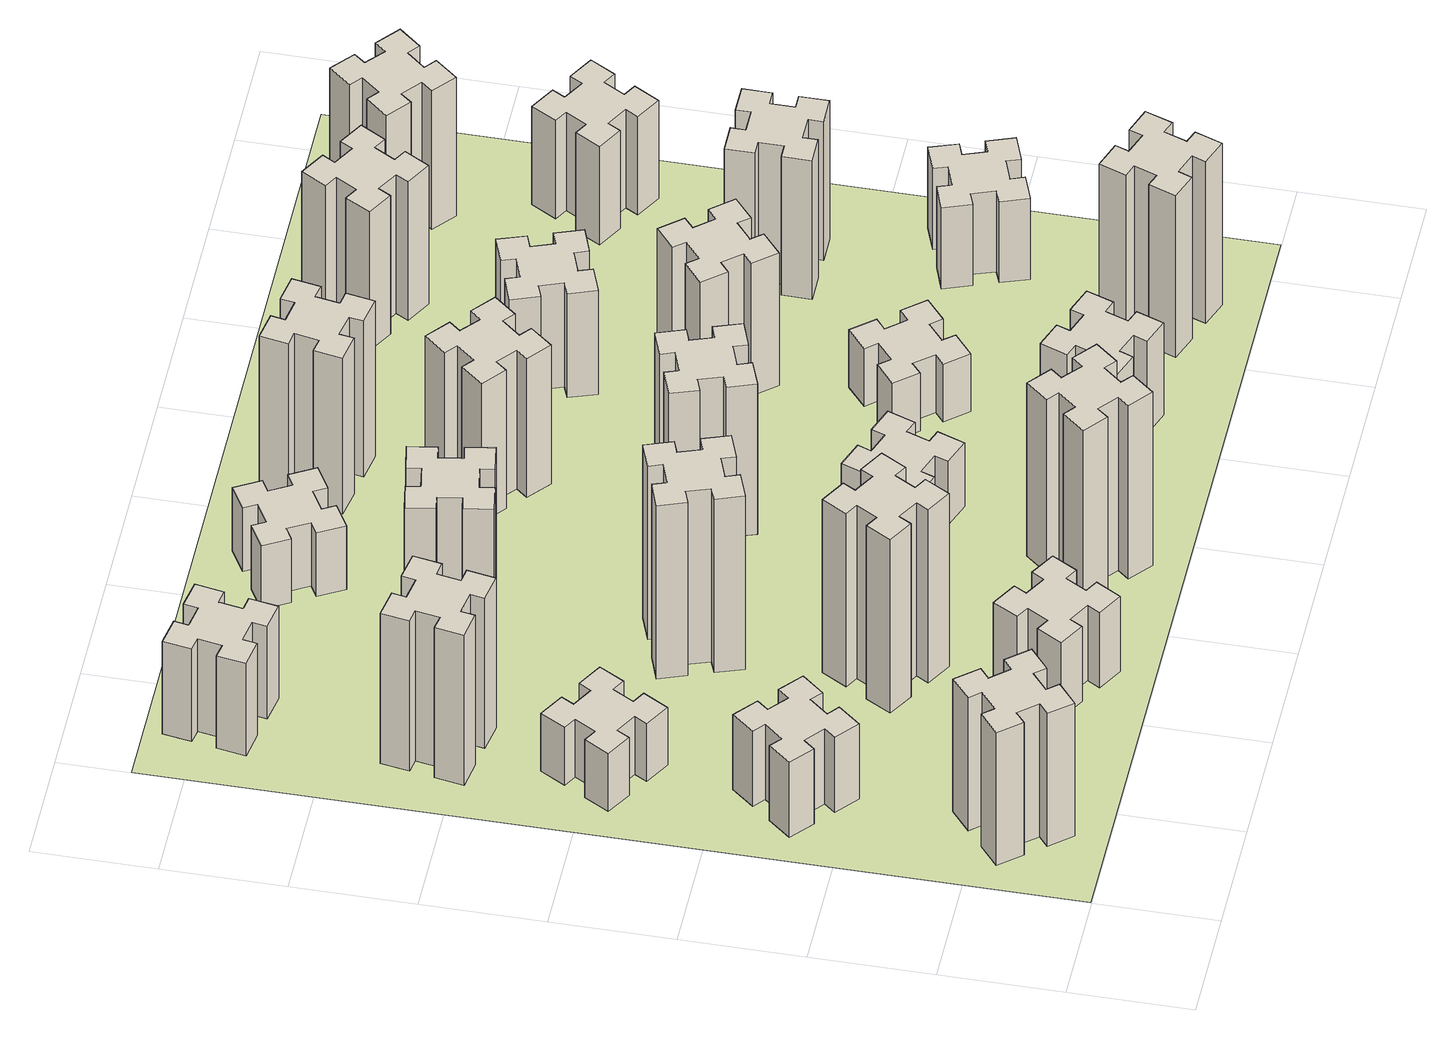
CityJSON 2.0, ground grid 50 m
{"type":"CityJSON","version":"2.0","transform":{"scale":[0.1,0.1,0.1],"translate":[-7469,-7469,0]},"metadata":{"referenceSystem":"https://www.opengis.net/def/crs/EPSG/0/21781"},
"CityObjects":{
"building1":{"type":"Building","attributes":{"class":"1000","function":"1000","usage":"1000","yearOfConstruction":2016,"roofType":"1000","measuredHeight":69,"storeysAboveGround":30,"storeysBelowGround":0},"geometry":[{"type":"Solid","lod":"1","boundaries":[[[[0,1,2,3,4,5,6,7,8,9,10,11,12,13,14,15,16,17,18,19]],[[17,16,20,21]],[[16,15,22,20]],[[15,14,23,22]],[[14,13,24,23]],[[13,12,25,24]],[[12,11,26,25]],[[11,10,27,26]],[[10,9,28,27]],[[9,8,29,28]],[[8,7,30,29]],[[7,6,31,30]],[[6,5,32,31]],[[5,4,33,32]],[[4,3,34,33]],[[3,2,35,34]],[[2,1,36,35]],[[1,0,37,36]],[[0,19,38,37]],[[19,18,39,38]],[[18,17,21,39]],[[24,25,26,27,28,29,30,31,32,33,34,35,36,37,38,39,21,20,22,23]]]]}]},
"building2":{"type":"Building","attributes":{"class":"1000","function":"1000","usage":"1000","yearOfConstruction":2016,"roofType":"1000","measuredHeight":39,"storeysAboveGround":30,"storeysBelowGround":0},"geometry":[{"type":"Solid","lod":"1","boundaries":[[[[40,41,42,43,44,45,46,47,48,49,50,51,52,53,54,55,56,57,58,59]],[[57,56,60,61]],[[56,55,62,60]],[[55,54,63,62]],[[54,53,64,63]],[[53,52,65,64]],[[52,51,66,65]],[[51,50,67,66]],[[50,49,68,67]],[[49,48,69,68]],[[48,47,70,69]],[[47,46,71,70]],[[46,45,72,71]],[[45,44,73,72]],[[44,43,74,73]],[[43,42,75,74]],[[42,41,76,75]],[[41,40,77,76]],[[40,59,78,77]],[[59,58,79,78]],[[58,57,61,79]],[[64,65,66,67,68,69,70,71,72,73,74,75,76,77,78,79,61,60,62,63]]]]}]},
"building3":{"type":"Building","attributes":{"class":"1000","function":"1000","usage":"1000","yearOfConstruction":2016,"roofType":"1000","measuredHeight":30,"storeysAboveGround":30,"storeysBelowGround":0},"geometry":[{"type":"Solid","lod":"1","boundaries":[[[[80,81,82,83,84,85,86,87,88,89,90,91,92,93,94,95,96,97,98,99]],[[97,96,100,101]],[[96,95,102,100]],[[95,94,103,102]],[[94,93,104,103]],[[93,92,105,104]],[[92,91,106,105]],[[91,90,107,106]],[[90,89,108,107]],[[89,88,109,108]],[[88,87,110,109]],[[87,86,111,110]],[[86,85,112,111]],[[85,84,113,112]],[[84,83,114,113]],[[83,82,115,114]],[[82,81,116,115]],[[81,80,117,116]],[[80,99,118,117]],[[99,98,119,118]],[[98,97,101,119]],[[104,105,106,107,108,109,110,111,112,113,114,115,116,117,118,119,101,100,102,103]]]]}]},
"building4":{"type":"Building","attributes":{"class":"1000","function":"1000","usage":"1000","yearOfConstruction":2016,"roofType":"1000","measuredHeight":78,"storeysAboveGround":30,"storeysBelowGround":0},"geometry":[{"type":"Solid","lod":"1","boundaries":[[[[120,121,122,123,124,125,126,127,128,129,130,131,132,133,134,135,136,137,138,139]],[[137,136,140,141]],[[136,135,142,140]],[[135,134,143,142]],[[134,133,144,143]],[[133,132,145,144]],[[132,131,146,145]],[[131,130,147,146]],[[130,129,148,147]],[[129,128,149,148]],[[128,127,150,149]],[[127,126,151,150]],[[126,125,152,151]],[[125,124,153,152]],[[124,123,154,153]],[[123,122,155,154]],[[122,121,156,155]],[[121,120,157,156]],[[120,139,158,157]],[[139,138,159,158]],[[138,137,141,159]],[[144,145,146,147,148,149,150,151,152,153,154,155,156,157,158,159,141,140,142,143]]]]}]},
"building5":{"type":"Building","attributes":{"class":"1000","function":"1000","usage":"1000","yearOfConstruction":2016,"roofType":"1000","measuredHeight":39,"storeysAboveGround":30,"storeysBelowGround":0},"geometry":[{"type":"Solid","lod":"1","boundaries":[[[[160,161,162,163,164,165,166,167,168,169,170,171,172,173,174,175,176,177,178,179]],[[177,176,180,181]],[[176,175,182,180]],[[175,174,183,182]],[[174,173,184,183]],[[173,172,185,184]],[[172,171,186,185]],[[171,170,187,186]],[[170,169,188,187]],[[169,168,189,188]],[[168,167,190,189]],[[167,166,191,190]],[[166,165,192,191]],[[165,164,193,192]],[[164,163,194,193]],[[163,162,195,194]],[[162,161,196,195]],[[161,160,197,196]],[[160,179,198,197]],[[179,178,199,198]],[[178,177,181,199]],[[184,185,186,187,188,189,190,191,192,193,194,195,196,197,198,199,181,180,182,183]]]]}]},
"building6":{"type":"Building","attributes":{"class":"1000","function":"1000","usage":"1000","yearOfConstruction":2016,"roofType":"1000","measuredHeight":48,"storeysAboveGround":30,"storeysBelowGround":0},"geometry":[{"type":"Solid","lod":"1","boundaries":[[[[200,201,202,203,204,205,206,207,208,209,210,211,212,213,214,215,216,217,218,219]],[[217,216,220,221]],[[216,215,222,220]],[[215,214,223,222]],[[214,213,224,223]],[[213,212,225,224]],[[212,211,226,225]],[[211,210,227,226]],[[210,209,228,227]],[[209,208,229,228]],[[208,207,230,229]],[[207,206,231,230]],[[206,205,232,231]],[[205,204,233,232]],[[204,203,234,233]],[[203,202,235,234]],[[202,201,236,235]],[[201,200,237,236]],[[200,219,238,237]],[[219,218,239,238]],[[218,217,221,239]],[[224,225,226,227,228,229,230,231,232,233,234,235,236,237,238,239,221,220,222,223]]]]}]},
"building7":{"type":"Building","attributes":{"class":"1000","function":"1000","usage":"1000","yearOfConstruction":2016,"roofType":"1000","measuredHeight":90,"storeysAboveGround":30,"storeysBelowGround":0},"geometry":[{"type":"Solid","lod":"1","boundaries":[[[[240,241,242,243,244,245,246,247,248,249,250,251,252,253,254,255,256,257,258,259]],[[257,256,260,261]],[[256,255,262,260]],[[255,254,263,262]],[[254,253,264,263]],[[253,252,265,264]],[[252,251,266,265]],[[251,250,267,266]],[[250,249,268,267]],[[249,248,269,268]],[[248,247,270,269]],[[247,246,271,270]],[[246,245,272,271]],[[245,244,273,272]],[[244,243,274,273]],[[243,242,275,274]],[[242,241,276,275]],[[241,240,277,276]],[[240,259,278,277]],[[259,258,279,278]],[[258,257,261,279]],[[264,265,266,267,268,269,270,271,272,273,274,275,276,277,278,279,261,260,262,263]]]]}]},
"building8":{"type":"Building","attributes":{"class":"1000","function":"1000","usage":"1000","yearOfConstruction":2016,"roofType":"1000","measuredHeight":90,"storeysAboveGround":30,"storeysBelowGround":0},"geometry":[{"type":"Solid","lod":"1","boundaries":[[[[280,281,282,283,284,285,286,287,288,289,290,291,292,293,294,295,296,297,298,299]],[[297,296,300,301]],[[296,295,302,300]],[[295,294,303,302]],[[294,293,304,303]],[[293,292,305,304]],[[292,291,306,305]],[[291,290,307,306]],[[290,289,308,307]],[[289,288,309,308]],[[288,287,310,309]],[[287,286,311,310]],[[286,285,312,311]],[[285,284,313,312]],[[284,283,314,313]],[[283,282,315,314]],[[282,281,316,315]],[[281,280,317,316]],[[280,299,318,317]],[[299,298,319,318]],[[298,297,301,319]],[[304,305,306,307,308,309,310,311,312,313,314,315,316,317,318,319,301,300,302,303]]]]}]},
"building9":{"type":"Building","attributes":{"class":"1000","function":"1000","usage":"1000","yearOfConstruction":2016,"roofType":"1000","measuredHeight":69,"storeysAboveGround":30,"storeysBelowGround":0},"geometry":[{"type":"Solid","lod":"1","boundaries":[[[[320,321,322,323,324,325,326,327,328,329,330,331,332,333,334,335,336,337,338,339]],[[337,336,340,341]],[[336,335,342,340]],[[335,334,343,342]],[[334,333,344,343]],[[333,332,345,344]],[[332,331,346,345]],[[331,330,347,346]],[[330,329,348,347]],[[329,328,349,348]],[[328,327,350,349]],[[327,326,351,350]],[[326,325,352,351]],[[325,324,353,352]],[[324,323,354,353]],[[323,322,355,354]],[[322,321,356,355]],[[321,320,357,356]],[[320,339,358,357]],[[339,338,359,358]],[[338,337,341,359]],[[344,345,346,347,348,349,350,351,352,353,354,355,356,357,358,359,341,340,342,343]]]]}]},
"building10":{"type":"Building","attributes":{"class":"1000","function":"1000","usage":"1000","yearOfConstruction":2016,"roofType":"1000","measuredHeight":90,"storeysAboveGround":30,"storeysBelowGround":0},"geometry":[{"type":"Solid","lod":"1","boundaries":[[[[360,361,362,363,364,365,366,367,368,369,370,371,372,373,374,375,376,377,378,379]],[[377,376,380,381]],[[376,375,382,380]],[[375,374,383,382]],[[374,373,384,383]],[[373,372,385,384]],[[372,371,386,385]],[[371,370,387,386]],[[370,369,388,387]],[[369,368,389,388]],[[368,367,390,389]],[[367,366,391,390]],[[366,365,392,391]],[[365,364,393,392]],[[364,363,394,393]],[[363,362,395,394]],[[362,361,396,395]],[[361,360,397,396]],[[360,379,398,397]],[[379,378,399,398]],[[378,377,381,399]],[[384,385,386,387,388,389,390,391,392,393,394,395,396,397,398,399,381,380,382,383]]]]}]},
"building11":{"type":"Building","attributes":{"class":"1000","function":"1000","usage":"1000","yearOfConstruction":2016,"roofType":"1000","measuredHeight":33,"storeysAboveGround":30,"storeysBelowGround":0},"geometry":[{"type":"Solid","lod":"1","boundaries":[[[[400,401,402,403,404,405,406,407,408,409,410,411,412,413,414,415,416,417,418,419]],[[417,416,420,421]],[[416,415,422,420]],[[415,414,423,422]],[[414,413,424,423]],[[413,412,425,424]],[[412,411,426,425]],[[411,410,427,426]],[[410,409,428,427]],[[409,408,429,428]],[[408,407,430,429]],[[407,406,431,430]],[[406,405,432,431]],[[405,404,433,432]],[[404,403,434,433]],[[403,402,435,434]],[[402,401,436,435]],[[401,400,437,436]],[[400,419,438,437]],[[419,418,439,438]],[[418,417,421,439]],[[424,425,426,427,428,429,430,431,432,433,434,435,436,437,438,439,421,420,422,423]]]]}]},
"building12":{"type":"Building","attributes":{"class":"1000","function":"1000","usage":"1000","yearOfConstruction":2016,"roofType":"1000","measuredHeight":33,"storeysAboveGround":30,"storeysBelowGround":0},"geometry":[{"type":"Solid","lod":"1","boundaries":[[[[440,441,442,443,444,445,446,447,448,449,450,451,452,453,454,455,456,457,458,459]],[[457,456,460,461]],[[456,455,462,460]],[[455,454,463,462]],[[454,453,464,463]],[[453,452,465,464]],[[452,451,466,465]],[[451,450,467,466]],[[450,449,468,467]],[[449,448,469,468]],[[448,447,470,469]],[[447,446,471,470]],[[446,445,472,471]],[[445,444,473,472]],[[444,443,474,473]],[[443,442,475,474]],[[442,441,476,475]],[[441,440,477,476]],[[440,459,478,477]],[[459,458,479,478]],[[458,457,461,479]],[[464,465,466,467,468,469,470,471,472,473,474,475,476,477,478,479,461,460,462,463]]]]}]},
"building13":{"type":"Building","attributes":{"class":"1000","function":"1000","usage":"1000","yearOfConstruction":2016,"roofType":"1000","measuredHeight":78,"storeysAboveGround":30,"storeysBelowGround":0},"geometry":[{"type":"Solid","lod":"1","boundaries":[[[[480,481,482,483,484,485,486,487,488,489,490,491,492,493,494,495,496,497,498,499]],[[497,496,500,501]],[[496,495,502,500]],[[495,494,503,502]],[[494,493,504,503]],[[493,492,505,504]],[[492,491,506,505]],[[491,490,507,506]],[[490,489,508,507]],[[489,488,509,508]],[[488,487,510,509]],[[487,486,511,510]],[[486,485,512,511]],[[485,484,513,512]],[[484,483,514,513]],[[483,482,515,514]],[[482,481,516,515]],[[481,480,517,516]],[[480,499,518,517]],[[499,498,519,518]],[[498,497,501,519]],[[504,505,506,507,508,509,510,511,512,513,514,515,516,517,518,519,501,500,502,503]]]]}]},
"building14":{"type":"Building","attributes":{"class":"1000","function":"1000","usage":"1000","yearOfConstruction":2016,"roofType":"1000","measuredHeight":72,"storeysAboveGround":30,"storeysBelowGround":0},"geometry":[{"type":"Solid","lod":"1","boundaries":[[[[520,521,522,523,524,525,526,527,528,529,530,531,532,533,534,535,536,537,538,539]],[[537,536,540,541]],[[536,535,542,540]],[[535,534,543,542]],[[534,533,544,543]],[[533,532,545,544]],[[532,531,546,545]],[[531,530,547,546]],[[530,529,548,547]],[[529,528,549,548]],[[528,527,550,549]],[[527,526,551,550]],[[526,525,552,551]],[[525,524,553,552]],[[524,523,554,553]],[[523,522,555,554]],[[522,521,556,555]],[[521,520,557,556]],[[520,539,558,557]],[[539,538,559,558]],[[538,537,541,559]],[[544,545,546,547,548,549,550,551,552,553,554,555,556,557,558,559,541,540,542,543]]]]}]},
"building15":{"type":"Building","attributes":{"class":"1000","function":"1000","usage":"1000","yearOfConstruction":2016,"roofType":"1000","measuredHeight":48,"storeysAboveGround":30,"storeysBelowGround":0},"geometry":[{"type":"Solid","lod":"1","boundaries":[[[[560,561,562,563,564,565,566,567,568,569,570,571,572,573,574,575,576,577,578,579]],[[577,576,580,581]],[[576,575,582,580]],[[575,574,583,582]],[[574,573,584,583]],[[573,572,585,584]],[[572,571,586,585]],[[571,570,587,586]],[[570,569,588,587]],[[569,568,589,588]],[[568,567,590,589]],[[567,566,591,590]],[[566,565,592,591]],[[565,564,593,592]],[[564,563,594,593]],[[563,562,595,594]],[[562,561,596,595]],[[561,560,597,596]],[[560,579,598,597]],[[579,578,599,598]],[[578,577,581,599]],[[584,585,586,587,588,589,590,591,592,593,594,595,596,597,598,599,581,580,582,583]]]]}]},
"building16":{"type":"Building","attributes":{"class":"1000","function":"1000","usage":"1000","yearOfConstruction":2016,"roofType":"1000","measuredHeight":81,"storeysAboveGround":30,"storeysBelowGround":0},"geometry":[{"type":"Solid","lod":"1","boundaries":[[[[600,601,602,603,604,605,606,607,608,609,610,611,612,613,614,615,616,617,618,619]],[[617,616,620,621]],[[616,615,622,620]],[[615,614,623,622]],[[614,613,624,623]],[[613,612,625,624]],[[612,611,626,625]],[[611,610,627,626]],[[610,609,628,627]],[[609,608,629,628]],[[608,607,630,629]],[[607,606,631,630]],[[606,605,632,631]],[[605,604,633,632]],[[604,603,634,633]],[[603,602,635,634]],[[602,601,636,635]],[[601,600,637,636]],[[600,619,638,637]],[[619,618,639,638]],[[618,617,621,639]],[[624,625,626,627,628,629,630,631,632,633,634,635,636,637,638,639,621,620,622,623]]]]}]},
"building17":{"type":"Building","attributes":{"class":"1000","function":"1000","usage":"1000","yearOfConstruction":2016,"roofType":"1000","measuredHeight":30,"storeysAboveGround":30,"storeysBelowGround":0},"geometry":[{"type":"Solid","lod":"1","boundaries":[[[[640,641,642,643,644,645,646,647,648,649,650,651,652,653,654,655,656,657,658,659]],[[657,656,660,661]],[[656,655,662,660]],[[655,654,663,662]],[[654,653,664,663]],[[653,652,665,664]],[[652,651,666,665]],[[651,650,667,666]],[[650,649,668,667]],[[649,648,669,668]],[[648,647,670,669]],[[647,646,671,670]],[[646,645,672,671]],[[645,644,673,672]],[[644,643,674,673]],[[643,642,675,674]],[[642,641,676,675]],[[641,640,677,676]],[[640,659,678,677]],[[659,658,679,678]],[[658,657,661,679]],[[664,665,666,667,668,669,670,671,672,673,674,675,676,677,678,679,661,660,662,663]]]]}]},
"building18":{"type":"Building","attributes":{"class":"1000","function":"1000","usage":"1000","yearOfConstruction":2016,"roofType":"1000","measuredHeight":69,"storeysAboveGround":30,"storeysBelowGround":0},"geometry":[{"type":"Solid","lod":"1","boundaries":[[[[680,681,682,683,684,685,686,687,688,689,690,691,692,693,694,695,696,697,698,699]],[[697,696,700,701]],[[696,695,702,700]],[[695,694,703,702]],[[694,693,704,703]],[[693,692,705,704]],[[692,691,706,705]],[[691,690,707,706]],[[690,689,708,707]],[[689,688,709,708]],[[688,687,710,709]],[[687,686,711,710]],[[686,685,712,711]],[[685,684,713,712]],[[684,683,714,713]],[[683,682,715,714]],[[682,681,716,715]],[[681,680,717,716]],[[680,699,718,717]],[[699,698,719,718]],[[698,697,701,719]],[[704,705,706,707,708,709,710,711,712,713,714,715,716,717,718,719,701,700,702,703]]]]}]},
"building19":{"type":"Building","attributes":{"class":"1000","function":"1000","usage":"1000","yearOfConstruction":2016,"roofType":"1000","measuredHeight":54,"storeysAboveGround":30,"storeysBelowGround":0},"geometry":[{"type":"Solid","lod":"1","boundaries":[[[[720,721,722,723,724,725,726,727,728,729,730,731,732,733,734,735,736,737,738,739]],[[737,736,740,741]],[[736,735,742,740]],[[735,734,743,742]],[[734,733,744,743]],[[733,732,745,744]],[[732,731,746,745]],[[731,730,747,746]],[[730,729,748,747]],[[729,728,749,748]],[[728,727,750,749]],[[727,726,751,750]],[[726,725,752,751]],[[725,724,753,752]],[[724,723,754,753]],[[723,722,755,754]],[[722,721,756,755]],[[721,720,757,756]],[[720,739,758,757]],[[739,738,759,758]],[[738,737,741,759]],[[744,745,746,747,748,749,750,751,752,753,754,755,756,757,758,759,741,740,742,743]]]]}]},
"building20":{"type":"Building","attributes":{"class":"1000","function":"1000","usage":"1000","yearOfConstruction":2016,"roofType":"1000","measuredHeight":84,"storeysAboveGround":30,"storeysBelowGround":0},"geometry":[{"type":"Solid","lod":"1","boundaries":[[[[760,761,762,763,764,765,766,767,768,769,770,771,772,773,774,775,776,777,778,779]],[[777,776,780,781]],[[776,775,782,780]],[[775,774,783,782]],[[774,773,784,783]],[[773,772,785,784]],[[772,771,786,785]],[[771,770,787,786]],[[770,769,788,787]],[[769,768,789,788]],[[768,767,790,789]],[[767,766,791,790]],[[766,765,792,791]],[[765,764,793,792]],[[764,763,794,793]],[[763,762,795,794]],[[762,761,796,795]],[[761,760,797,796]],[[760,779,798,797]],[[779,778,799,798]],[[778,777,781,799]],[[784,785,786,787,788,789,790,791,792,793,794,795,796,797,798,799,781,780,782,783]]]]}]},
"building21":{"type":"Building","attributes":{"class":"1000","function":"1000","usage":"1000","yearOfConstruction":2016,"roofType":"1000","measuredHeight":72,"storeysAboveGround":30,"storeysBelowGround":0},"geometry":[{"type":"Solid","lod":"1","boundaries":[[[[800,801,802,803,804,805,806,807,808,809,810,811,812,813,814,815,816,817,818,819]],[[817,816,820,821]],[[816,815,822,820]],[[815,814,823,822]],[[814,813,824,823]],[[813,812,825,824]],[[812,811,826,825]],[[811,810,827,826]],[[810,809,828,827]],[[809,808,829,828]],[[808,807,830,829]],[[807,806,831,830]],[[806,805,832,831]],[[805,804,833,832]],[[804,803,834,833]],[[803,802,835,834]],[[802,801,836,835]],[[801,800,837,836]],[[800,819,838,837]],[[819,818,839,838]],[[818,817,821,839]],[[824,825,826,827,828,829,830,831,832,833,834,835,836,837,838,839,821,820,822,823]]]]}]},
"building22":{"type":"Building","attributes":{"class":"1000","function":"1000","usage":"1000","yearOfConstruction":2016,"roofType":"1000","measuredHeight":42,"storeysAboveGround":30,"storeysBelowGround":0},"geometry":[{"type":"Solid","lod":"1","boundaries":[[[[840,841,842,843,844,845,846,847,848,849,850,851,852,853,854,855,856,857,858,859]],[[857,856,860,861]],[[856,855,862,860]],[[855,854,863,862]],[[854,853,864,863]],[[853,852,865,864]],[[852,851,866,865]],[[851,850,867,866]],[[850,849,868,867]],[[849,848,869,868]],[[848,847,870,869]],[[847,846,871,870]],[[846,845,872,871]],[[845,844,873,872]],[[844,843,874,873]],[[843,842,875,874]],[[842,841,876,875]],[[841,840,877,876]],[[840,859,878,877]],[[859,858,879,878]],[[858,857,861,879]],[[864,865,866,867,868,869,870,871,872,873,874,875,876,877,878,879,861,860,862,863]]]]}]},
"building23":{"type":"Building","attributes":{"class":"1000","function":"1000","usage":"1000","yearOfConstruction":2016,"roofType":"1000","measuredHeight":72,"storeysAboveGround":30,"storeysBelowGround":0},"geometry":[{"type":"Solid","lod":"1","boundaries":[[[[880,881,882,883,884,885,886,887,888,889,890,891,892,893,894,895,896,897,898,899]],[[897,896,900,901]],[[896,895,902,900]],[[895,894,903,902]],[[894,893,904,903]],[[893,892,905,904]],[[892,891,906,905]],[[891,890,907,906]],[[890,889,908,907]],[[889,888,909,908]],[[888,887,910,909]],[[887,886,911,910]],[[886,885,912,911]],[[885,884,913,912]],[[884,883,914,913]],[[883,882,915,914]],[[882,881,916,915]],[[881,880,917,916]],[[880,899,918,917]],[[899,898,919,918]],[[898,897,901,919]],[[904,905,906,907,908,909,910,911,912,913,914,915,916,917,918,919,901,900,902,903]]]]}]},
"building24":{"type":"Building","attributes":{"class":"1000","function":"1000","usage":"1000","yearOfConstruction":2016,"roofType":"1000","measuredHeight":51,"storeysAboveGround":30,"storeysBelowGround":0},"geometry":[{"type":"Solid","lod":"1","boundaries":[[[[920,921,922,923,924,925,926,927,928,929,930,931,932,933,934,935,936,937,938,939]],[[937,936,940,941]],[[936,935,942,940]],[[935,934,943,942]],[[934,933,944,943]],[[933,932,945,944]],[[932,931,946,945]],[[931,930,947,946]],[[930,929,948,947]],[[929,928,949,948]],[[928,927,950,949]],[[927,926,951,950]],[[926,925,952,951]],[[925,924,953,952]],[[924,923,954,953]],[[923,922,955,954]],[[922,921,956,955]],[[921,920,957,956]],[[920,939,958,957]],[[939,938,959,958]],[[938,937,941,959]],[[944,945,946,947,948,949,950,951,952,953,954,955,956,957,958,959,941,940,942,943]]]]}]},
"building25":{"type":"Building","attributes":{"class":"1000","function":"1000","usage":"1000","yearOfConstruction":2016,"roofType":"1000","measuredHeight":72,"storeysAboveGround":30,"storeysBelowGround":0},"geometry":[{"type":"Solid","lod":"1","boundaries":[[[[960,961,962,963,964,965,966,967,968,969,970,971,972,973,974,975,976,977,978,979]],[[977,976,980,981]],[[976,975,982,980]],[[975,974,983,982]],[[974,973,984,983]],[[973,972,985,984]],[[972,971,986,985]],[[971,970,987,986]],[[970,969,988,987]],[[969,968,989,988]],[[968,967,990,989]],[[967,966,991,990]],[[966,965,992,991]],[[965,964,993,992]],[[964,963,994,993]],[[963,962,995,994]],[[962,961,996,995]],[[961,960,997,996]],[[960,979,998,997]],[[979,978,999,998]],[[978,977,981,999]],[[984,985,986,987,988,989,990,991,992,993,994,995,996,997,998,999,981,980,982,983]]]]}]},
"landuse1":{"type":"LandUse","attributes":{"name":"plot1","function":"1010"},"geometry":[{"type":"MultiSurface","lod":"1","boundaries":[[[1000,1001,1002,1003]]]}]}
},
"vertices":[
[492,408,0],[427,484,0],[473,523,0],[396,615,0],[304,538,0],[343,492,0],[266,427,0],[228,473,0],[136,396,0],[213,304,0],[259,343,0],[323,266,0],[277,228,0],[354,136,0],[446,213,0],[408,259,0],[484,323,0],[523,277,0],[615,354,0],[538,446,0],[484,323,690],[523,277,690],[408,259,690],[446,213,690],[354,136,690],[277,228,690],[323,266,690],[259,343,690],[213,304,690],[136,396,690],[228,473,690],[266,427,690],[343,492,690],[304,538,690],[396,615,690],[473,523,690],[427,484,690],[492,408,690],[538,446,690],[615,354,690],
[323,1324,0],[259,1248,0],[213,1286,0],[136,1194,0],[228,1117,0],[266,1163,0],[343,1099,0],[304,1053,0],[396,976,0],[473,1068,0],[427,1106,0],[492,1183,0],[538,1144,0],[615,1236,0],[523,1313,0],[484,1267,0],[408,1332,0],[446,1378,0],[354,1455,0],[277,1363,0],[408,1332,390],[446,1378,390],[484,1267,390],[523,1313,390],[615,1236,390],[538,1144,390],[492,1183,390],[427,1106,390],[473,1068,390],[396,976,390],[304,1053,390],[343,1099,390],[266,1163,390],[228,1117,390],[136,1194,390],[213,1286,390],[259,1248,390],[323,1324,390],[277,1363,390],[354,1455,390],
[277,1885,0],[364,1835,0],[334,1783,0],[438,1723,0],[498,1827,0],[446,1857,0],[496,1944,0],[548,1914,0],[608,2018,0],[504,2078,0],[474,2026,0],[387,2076,0],[417,2128,0],[313,2188,0],[253,2084,0],[305,2054,0],[255,1967,0],[203,1997,0],[143,1893,0],[247,1833,0],[255,1967,300],[203,1997,300],[305,2054,300],[253,2084,300],[313,2188,300],[417,2128,300],[387,2076,300],[474,2026,300],[504,2078,300],[608,2018,300],[548,1914,300],[496,1944,300],[446,1857,300],[498,1827,300],[438,1723,300],[334,1783,300],[364,1835,300],[277,1885,300],[247,1833,300],[143,1893,300],
[475,2527,0],[492,2625,0],[551,2615,0],[572,2733,0],[454,2754,0],[444,2695,0],[345,2712,0],[356,2771,0],[237,2792,0],[217,2674,0],[276,2664,0],[258,2565,0],[199,2576,0],[178,2457,0],[297,2437,0],[307,2496,0],[405,2478,0],[395,2419,0],[513,2398,0],[534,2517,0],[405,2478,780],[395,2419,780],[307,2496,780],[297,2437,780],[178,2457,780],[199,2576,780],[258,2565,780],[276,2664,780],[217,2674,780],[237,2792,780],[356,2771,780],[345,2712,780],[444,2695,780],[454,2754,780],[572,2733,780],[551,2615,780],[492,2625,780],[475,2527,780],[534,2517,780],[513,2398,780],
[1145,474,0],[1095,387,0],[1043,417,0],[983,313,0],[1087,253,0],[1117,305,0],[1204,255,0],[1174,203,0],[1278,143,0],[1338,247,0],[1286,277,0],[1336,364,0],[1388,334,0],[1448,438,0],[1344,498,0],[1314,446,0],[1227,496,0],[1257,548,0],[1153,608,0],[1093,504,0],[1227,496,390],[1257,548,390],[1314,446,390],[1344,498,390],[1448,438,390],[1388,334,390],[1336,364,390],[1286,277,390],[1338,247,390],[1278,143,390],[1174,203,390],[1204,255,390],[1117,305,390],[1087,253,390],[983,313,390],[1043,417,390],[1095,387,390],[1145,474,390],[1093,504,390],[1153,608,390],
[444,3535,0],[345,3552,0],[356,3611,0],[237,3632,0],[217,3514,0],[276,3504,0],[258,3405,0],[199,3416,0],[178,3297,0],[297,3277,0],[307,3336,0],[405,3318,0],[395,3259,0],[513,3238,0],[534,3357,0],[475,3367,0],[492,3465,0],[551,3455,0],[572,3573,0],[454,3594,0],[492,3465,480],[551,3455,480],[475,3367,480],[534,3357,480],[513,3238,480],[395,3259,480],[405,3318,480],[307,3336,480],[297,3277,480],[178,3297,480],[199,3416,480],[258,3405,480],[276,3504,480],[217,3514,480],[237,3632,480],[356,3611,480],[345,3552,480],[444,3535,480],[454,3594,480],[572,3573,480],
[1214,1086,0],[1127,1136,0],[1157,1188,0],[1053,1248,0],[993,1144,0],[1045,1114,0],[995,1027,0],[943,1057,0],[883,953,0],[987,893,0],[1017,945,0],[1104,895,0],[1074,843,0],[1178,783,0],[1238,887,0],[1186,917,0],[1236,1004,0],[1288,974,0],[1348,1078,0],[1244,1138,0],[1236,1004,900],[1288,974,900],[1186,917,900],[1238,887,900],[1178,783,900],[1074,843,900],[1104,895,900],[1017,945,900],[987,893,900],[883,953,900],[943,1057,900],[995,1027,900],[1045,1114,900],[993,1144,900],[1053,1248,900],[1157,1188,900],[1127,1136,900],[1214,1086,900],[1244,1138,900],[1348,1078,900],
[1236,1746,0],[1202,1840,0],[1258,1860,0],[1217,1973,0],[1104,1932,0],[1125,1876,0],[1031,1842,0],[1010,1898,0],[897,1857,0],[939,1744,0],[995,1765,0],[1029,1671,0],[973,1650,0],[1014,1537,0],[1127,1579,0],[1106,1635,0],[1200,1669,0],[1220,1613,0],[1333,1654,0],[1292,1767,0],[1200,1669,900],[1220,1613,900],[1106,1635,900],[1127,1579,900],[1014,1537,900],[973,1650,900],[1029,1671,900],[995,1765,900],[939,1744,900],[897,1857,900],[1010,1898,900],[1031,1842,900],[1125,1876,900],[1104,1932,900],[1217,1973,900],[1258,1860,900],[1202,1840,900],[1236,1746,900],[1292,1767,900],[1333,1654,900],
[1232,2665,0],[1215,2764,0],[1274,2774,0],[1253,2892,0],[1135,2871,0],[1145,2812,0],[1047,2795,0],[1037,2854,0],[918,2833,0],[939,2715,0],[998,2725,0],[1016,2627,0],[957,2617,0],[977,2498,0],[1096,2519,0],[1085,2578,0],[1184,2596,0],[1194,2537,0],[1312,2557,0],[1291,2676,0],[1184,2596,690],[1194,2537,690],[1085,2578,690],[1096,2519,690],[977,2498,690],[957,2617,690],[1016,2627,690],[998,2725,690],[939,2715,690],[918,2833,690],[1037,2854,690],[1047,2795,690],[1145,2812,690],[1135,2871,690],[1253,2892,690],[1274,2774,690],[1215,2764,690],[1232,2665,690],[1291,2676,690],[1312,2557,690],
[1746,323,0],[1823,259,0],[1784,213,0],[1876,136,0],[1953,228,0],[1907,266,0],[1972,343,0],[2018,304,0],[2095,396,0],[2003,473,0],[1964,427,0],[1888,492,0],[1926,538,0],[1834,615,0],[1757,523,0],[1803,484,0],[1739,408,0],[1693,446,0],[1616,354,0],[1708,277,0],[1739,408,900],[1693,446,900],[1803,484,900],[1757,523,900],[1834,615,900],[1926,538,900],[1888,492,900],[1964,427,900],[2003,473,900],[2095,396,900],[2018,304,900],[1972,343,900],[1907,266,900],[1953,228,900],[1876,136,900],[1784,213,900],[1823,259,900],[1746,323,900],[1708,277,900],[1616,354,900],
[1336,3347,0],[1286,3434,0],[1338,3464,0],[1278,3568,0],[1174,3508,0],[1204,3456,0],[1117,3406,0],[1087,3458,0],[983,3398,0],[1043,3294,0],[1095,3324,0],[1145,3237,0],[1093,3207,0],[1153,3103,0],[1257,3163,0],[1227,3215,0],[1314,3265,0],[1344,3213,0],[1448,3273,0],[1388,3377,0],[1314,3265,330],[1344,3213,330],[1227,3215,330],[1257,3163,330],[1153,3103,330],[1093,3207,330],[1145,3237,330],[1095,3324,330],[1043,3294,330],[983,3398,330],[1087,3458,330],[1117,3406,330],[1204,3456,330],[1174,3508,330],[1278,3568,330],[1338,3464,330],[1286,3434,330],[1336,3347,330],[1388,3377,330],[1448,3273,330],
[1871,1029,0],[1965,995,0],[1944,939,0],[2057,897,0],[2098,1010,0],[2042,1031,0],[2076,1125,0],[2132,1104,0],[2173,1217,0],[2060,1258,0],[2040,1202,0],[1946,1236,0],[1967,1292,0],[1854,1333,0],[1813,1220,0],[1869,1200,0],[1835,1106,0],[1779,1127,0],[1737,1014,0],[1850,973,0],[1835,1106,330],[1779,1127,330],[1869,1200,330],[1813,1220,330],[1854,1333,330],[1967,1292,330],[1946,1236,330],[2040,1202,330],[2060,1258,330],[2173,1217,330],[2132,1104,330],[2076,1125,330],[2042,1031,330],[2098,1010,330],[2057,897,330],[1944,939,330],[1965,995,330],[1871,1029,330],[1850,973,330],[1737,1014,330],
[1976,1846,0],[1942,1940,0],[1998,1960,0],[1957,2073,0],[1844,2032,0],[1865,1976,0],[1771,1942,0],[1750,1998,0],[1637,1957,0],[1679,1844,0],[1735,1865,0],[1769,1771,0],[1713,1750,0],[1754,1637,0],[1867,1679,0],[1846,1735,0],[1940,1769,0],[1960,1713,0],[2073,1754,0],[2032,1867,0],[1940,1769,780],[1960,1713,780],[1846,1735,780],[1867,1679,780],[1754,1637,780],[1713,1750,780],[1769,1771,780],[1735,1865,780],[1679,1844,780],[1637,1957,780],[1750,1998,780],[1771,1942,780],[1865,1976,780],[1844,2032,780],[1957,2073,780],[1998,1960,780],[1942,1940,780],[1976,1846,780],[2032,1867,780],[2073,1754,780],
[1907,2586,0],[1972,2663,0],[2018,2624,0],[2095,2716,0],[2003,2793,0],[1964,2747,0],[1888,2812,0],[1926,2858,0],[1834,2935,0],[1757,2843,0],[1803,2804,0],[1739,2728,0],[1693,2766,0],[1616,2674,0],[1708,2597,0],[1746,2643,0],[1823,2579,0],[1784,2533,0],[1876,2456,0],[1953,2548,0],[1823,2579,720],[1784,2533,720],[1746,2643,720],[1708,2597,720],[1616,2674,720],[1693,2766,720],[1739,2728,720],[1803,2804,720],[1757,2843,720],[1834,2935,720],[1926,2858,720],[1888,2812,720],[1964,2747,720],[2003,2793,720],[2095,2716,720],[2018,2624,720],[1972,2663,720],[1907,2586,720],[1953,2548,720],[1876,2456,720],
[2509,560,0],[2475,466,0],[2419,487,0],[2377,374,0],[2490,333,0],[2511,389,0],[2605,355,0],[2584,299,0],[2697,257,0],[2738,370,0],[2682,391,0],[2716,485,0],[2772,464,0],[2813,577,0],[2700,618,0],[2680,562,0],[2586,596,0],[2607,652,0],[2494,693,0],[2453,580,0],[2586,596,480],[2607,652,480],[2680,562,480],[2700,618,480],[2813,577,480],[2772,464,480],[2716,485,480],[2682,391,480],[2738,370,480],[2697,257,480],[2584,299,480],[2605,355,480],[2511,389,480],[2490,333,480],[2377,374,480],[2419,487,480],[2475,466,480],[2509,560,480],[2453,580,480],[2494,693,480],
[1687,3236,0],[1785,3218,0],[1775,3159,0],[1893,3138,0],[1914,3257,0],[1855,3267,0],[1872,3365,0],[1931,3355,0],[1952,3473,0],[1834,3494,0],[1824,3435,0],[1725,3452,0],[1736,3511,0],[1617,3532,0],[1597,3414,0],[1656,3404,0],[1638,3305,0],[1579,3316,0],[1558,3197,0],[1677,3177,0],[1638,3305,810],[1579,3316,810],[1656,3404,810],[1597,3414,810],[1617,3532,810],[1736,3511,810],[1725,3452,810],[1824,3435,810],[1834,3494,810],[1952,3473,810],[1931,3355,810],[1872,3365,810],[1855,3267,810],[1914,3257,810],[1893,3138,810],[1775,3159,810],[1785,3218,810],[1687,3236,810],[1677,3177,810],[1558,3197,810],
[2628,1099,0],[2704,1163,0],[2743,1117,0],[2835,1194,0],[2758,1286,0],[2712,1248,0],[2647,1324,0],[2693,1363,0],[2616,1455,0],[2524,1378,0],[2563,1332,0],[2486,1267,0],[2448,1313,0],[2356,1236,0],[2433,1144,0],[2479,1183,0],[2543,1106,0],[2497,1068,0],[2574,976,0],[2666,1053,0],[2543,1106,300],[2497,1068,300],[2479,1183,300],[2433,1144,300],[2356,1236,300],[2448,1313,300],[2486,1267,300],[2563,1332,300],[2524,1378,300],[2616,1455,300],[2693,1363,300],[2647,1324,300],[2712,1248,300],[2758,1286,300],[2835,1194,300],[2743,1117,300],[2704,1163,300],[2628,1099,300],[2666,1053,300],[2574,976,300],
[2628,1839,0],[2704,1903,0],[2743,1857,0],[2835,1934,0],[2758,2026,0],[2712,1988,0],[2647,2064,0],[2693,2103,0],[2616,2195,0],[2524,2118,0],[2563,2072,0],[2486,2007,0],[2448,2053,0],[2356,1976,0],[2433,1884,0],[2479,1923,0],[2543,1846,0],[2497,1808,0],[2574,1716,0],[2666,1793,0],[2543,1846,690],[2497,1808,690],[2479,1923,690],[2433,1884,690],[2356,1976,690],[2448,2053,690],[2486,2007,690],[2563,2072,690],[2524,2118,690],[2616,2195,690],[2693,2103,690],[2647,2064,690],[2712,1988,690],[2758,2026,690],[2835,1934,690],[2743,1857,690],[2704,1903,690],[2628,1839,690],[2666,1793,690],[2574,1716,690],
[2375,2605,0],[2409,2511,0],[2353,2490,0],[2394,2377,0],[2507,2419,0],[2486,2475,0],[2580,2509,0],[2600,2453,0],[2713,2494,0],[2672,2607,0],[2616,2586,0],[2582,2680,0],[2638,2700,0],[2597,2813,0],[2484,2772,0],[2505,2716,0],[2411,2682,0],[2390,2738,0],[2277,2697,0],[2319,2584,0],[2411,2682,540],[2390,2738,540],[2505,2716,540],[2484,2772,540],[2597,2813,540],[2638,2700,540],[2582,2680,540],[2616,2586,540],[2672,2607,540],[2713,2494,540],[2600,2453,540],[2580,2509,540],[2486,2475,540],[2507,2419,540],[2394,2377,540],[2353,2490,540],[2409,2511,540],[2375,2605,540],[2319,2584,540],[2277,2697,540],
[3322,291,0],[3356,385,0],[3412,364,0],[3453,477,0],[3340,518,0],[3320,462,0],[3226,496,0],[3247,552,0],[3134,593,0],[3093,480,0],[3149,460,0],[3115,366,0],[3059,387,0],[3017,274,0],[3130,233,0],[3151,289,0],[3245,255,0],[3224,199,0],[3337,157,0],[3378,270,0],[3245,255,840],[3224,199,840],[3151,289,840],[3130,233,840],[3017,274,840],[3059,387,840],[3115,366,840],[3149,460,840],[3093,480,840],[3134,593,840],[3247,552,840],[3226,496,840],[3320,462,840],[3340,518,840],[3453,477,840],[3412,364,840],[3356,385,840],[3322,291,840],[3378,270,840],[3337,157,840],
[2625,3434,0],[2575,3347,0],[2523,3377,0],[2463,3273,0],[2567,3213,0],[2597,3265,0],[2684,3215,0],[2654,3163,0],[2758,3103,0],[2818,3207,0],[2766,3237,0],[2816,3324,0],[2868,3294,0],[2928,3398,0],[2824,3458,0],[2794,3406,0],[2707,3456,0],[2737,3508,0],[2633,3568,0],[2573,3464,0],[2707,3456,720],[2737,3508,720],[2794,3406,720],[2824,3458,720],[2928,3398,720],[2868,3294,720],[2816,3324,720],[2766,3237,720],[2818,3207,720],[2758,3103,720],[2654,3163,720],[2684,3215,720],[2597,3265,720],[2567,3213,720],[2463,3273,720],[2523,3377,720],[2575,3347,720],[2625,3434,720],[2573,3464,720],[2633,3568,720],
[3556,1106,0],[3522,1200,0],[3578,1220,0],[3537,1333,0],[3424,1292,0],[3445,1236,0],[3351,1202,0],[3330,1258,0],[3217,1217,0],[3259,1104,0],[3315,1125,0],[3349,1031,0],[3293,1010,0],[3334,897,0],[3447,939,0],[3426,995,0],[3520,1029,0],[3540,973,0],[3653,1014,0],[3612,1127,0],[3520,1029,420],[3540,973,420],[3426,995,420],[3447,939,420],[3334,897,420],[3293,1010,420],[3349,1031,420],[3315,1125,420],[3259,1104,420],[3217,1217,420],[3330,1258,420],[3351,1202,420],[3445,1236,420],[3424,1292,420],[3537,1333,420],[3578,1220,420],[3522,1200,420],[3556,1106,420],[3612,1127,420],[3653,1014,420],
[3125,1905,0],[3125,1805,0],[3065,1805,0],[3065,1685,0],[3185,1685,0],[3185,1745,0],[3285,1745,0],[3285,1685,0],[3405,1685,0],[3405,1805,0],[3345,1805,0],[3345,1905,0],[3405,1905,0],[3405,2025,0],[3285,2025,0],[3285,1965,0],[3185,1965,0],[3185,2025,0],[3065,2025,0],[3065,1905,0],[3185,1965,720],[3185,2025,720],[3285,1965,720],[3285,2025,720],[3405,2025,720],[3405,1905,720],[3345,1905,720],[3345,1805,720],[3405,1805,720],[3405,1685,720],[3285,1685,720],[3285,1745,720],[3185,1745,720],[3185,1685,720],[3065,1685,720],[3065,1805,720],[3125,1805,720],[3125,1905,720],[3065,1905,720],[3065,2025,720],
[3534,2666,0],[3447,2716,0],[3477,2768,0],[3373,2828,0],[3313,2724,0],[3365,2694,0],[3315,2607,0],[3263,2637,0],[3203,2533,0],[3307,2473,0],[3337,2525,0],[3424,2475,0],[3394,2423,0],[3498,2363,0],[3558,2467,0],[3506,2497,0],[3556,2584,0],[3608,2554,0],[3668,2658,0],[3564,2718,0],[3556,2584,510],[3608,2554,510],[3506,2497,510],[3558,2467,510],[3498,2363,510],[3394,2423,510],[3424,2475,510],[3337,2525,510],[3307,2473,510],[3203,2533,510],[3263,2637,510],[3315,2607,510],[3365,2694,510],[3313,2724,510],[3373,2828,510],[3477,2768,510],[3447,2716,510],[3534,2666,510],[3564,2718,510],[3668,2658,510],
[3126,3283,0],[3203,3219,0],[3164,3173,0],[3256,3096,0],[3333,3188,0],[3287,3226,0],[3352,3303,0],[3398,3264,0],[3475,3356,0],[3383,3433,0],[3344,3387,0],[3268,3452,0],[3306,3498,0],[3214,3575,0],[3137,3483,0],[3183,3444,0],[3119,3368,0],[3073,3406,0],[2996,3314,0],[3088,3237,0],[3119,3368,720],[3073,3406,720],[3183,3444,720],[3137,3483,720],[3214,3575,720],[3306,3498,720],[3268,3452,720],[3344,3387,720],[3383,3433,720],[3475,3356,720],[3398,3264,720],[3352,3303,720],[3287,3226,720],[3333,3188,720],[3256,3096,720],[3164,3173,720],[3203,3219,720],[3126,3283,720],[3088,3237,720],[2996,3314,720],
[5,3705,0],[3705,3705,0],[3705,5,0],[5,5,0]
]}
